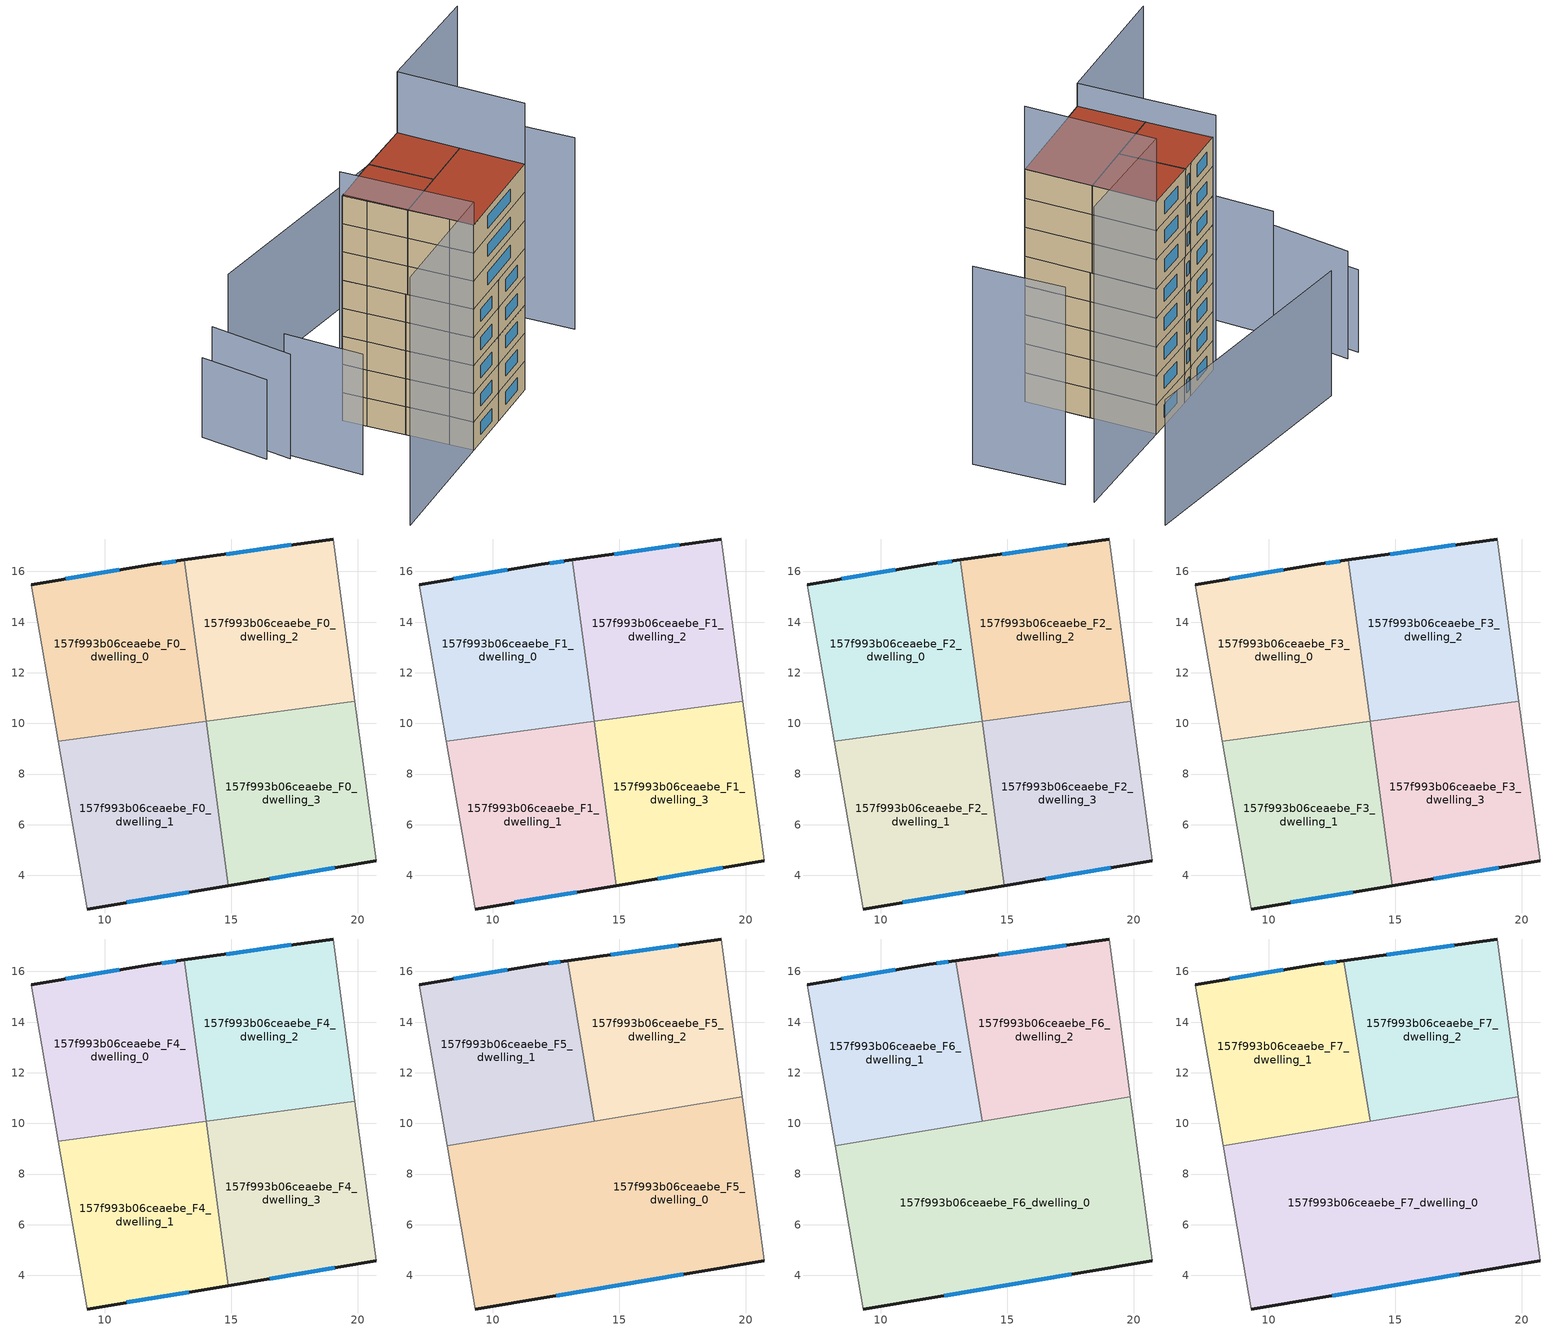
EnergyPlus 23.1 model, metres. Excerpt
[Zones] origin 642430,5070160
157f993b06ceaebe_F0_dwelling_0
 floor ground (EU_floor_Construction): 13.15,16.46 14,10.09 8.17,9.3 7.51,13.08 7.11,15.48 11.91,16.28 z0
 wall outside (EU_wall_Construction): 13.15,16.46 11.91,16.28 7.11,15.48 z0:3
 wall to 157f993b06ceaebe_F0_dwelling_1 (EU_wall_Construction): 8.17,9.3 14,10.09 z0:3
 wall adiabatic (EU_wall_Construction): 7.11,15.48 7.51,13.08 8.17,9.3 z0:3
 wall to 157f993b06ceaebe_F0_dwelling_2 (EU_wall_Construction): 14,10.09 13.15,16.46 z0:3
 window (EU_Window_Construction): 10.57,16.06 8.46,15.71 / 12.8,16.41 12.26,16.33 z0.84:2.16
157f993b06ceaebe_F0_dwelling_1
 floor ground (EU_floor_Construction): 14,10.09 14.87,3.6 9.31,2.67 8.91,5.08 8.17,9.3 z0
 wall outside (EU_wall_Construction): 9.31,2.67 14.87,3.6 z0:3
 wall adiabatic (EU_wall_Construction): 8.17,9.3 8.91,5.08 9.31,2.67 z0:3
 wall to 157f993b06ceaebe_F0_dwelling_3 (EU_wall_Construction): 14.87,3.6 14,10.09 z0:3
 window (EU_Window_Construction): 10.87,2.93 13.31,3.34 z0.84:2.16
157f993b06ceaebe_F0_dwelling_2
 floor ground (EU_floor_Construction): 19.02,17.28 19.88,10.87 14,10.09 13.15,16.46 z0
 wall outside (EU_wall_Construction): 19.02,17.28 13.15,16.46 z0:3
 wall adiabatic (EU_wall_Construction): 19.88,10.87 19.02,17.28 z0:3
 wall to 157f993b06ceaebe_F0_dwelling_3 (EU_wall_Construction): 14,10.09 19.88,10.87 z0:3
 window (EU_Window_Construction): 17.37,17.05 14.79,16.69 z0.84:2.16
157f993b06ceaebe_F0_dwelling_3
 floor ground (EU_floor_Construction): 19.88,10.87 20.72,4.57 14.87,3.6 14,10.09 z0
 wall outside (EU_wall_Construction): 14.87,3.6 20.72,4.57 z0:3
 wall adiabatic (EU_wall_Construction): 20.72,4.57 19.88,10.87 z0:3
 window (EU_Window_Construction): 16.51,3.87 19.08,4.3 z0.84:2.16
157f993b06ceaebe_F1_dwelling_0
 floor to 157f993b06ceaebe_F0_dwelling_0 (EU_floor_Construction): 13.15,16.46 14,10.09 8.17,9.3 7.51,13.08 7.11,15.48 11.91,16.28 z3
 wall outside (EU_wall_Construction): 13.15,16.46 11.91,16.28 7.11,15.48 z3:6
 wall to 157f993b06ceaebe_F1_dwelling_1 (EU_wall_Construction): 8.17,9.3 14,10.09 z3:6
 wall adiabatic (EU_wall_Construction): 7.11,15.48 7.51,13.08 8.17,9.3 z3:6
 wall to 157f993b06ceaebe_F1_dwelling_2 (EU_wall_Construction): 14,10.09 13.15,16.46 z3:6
 window (EU_Window_Construction): 10.57,16.06 8.46,15.71 / 12.8,16.41 12.26,16.33 z3.84:5.16
157f993b06ceaebe_F1_dwelling_1
 floor to 157f993b06ceaebe_F0_dwelling_1 (EU_floor_Construction): 14,10.09 14.87,3.6 9.31,2.67 8.91,5.08 8.17,9.3 z3
 wall outside (EU_wall_Construction): 9.31,2.67 14.87,3.6 z3:6
 wall adiabatic (EU_wall_Construction): 8.17,9.3 8.91,5.08 9.31,2.67 z3:6
 wall to 157f993b06ceaebe_F1_dwelling_3 (EU_wall_Construction): 14.87,3.6 14,10.09 z3:6
 window (EU_Window_Construction): 10.87,2.93 13.31,3.34 z3.84:5.16
157f993b06ceaebe_F1_dwelling_2
 floor to 157f993b06ceaebe_F0_dwelling_2 (EU_floor_Construction): 19.02,17.28 19.88,10.87 14,10.09 13.15,16.46 z3
 wall outside (EU_wall_Construction): 19.02,17.28 13.15,16.46 z3:6
 wall adiabatic (EU_wall_Construction): 19.88,10.87 19.02,17.28 z3:6
 wall to 157f993b06ceaebe_F1_dwelling_3 (EU_wall_Construction): 14,10.09 19.88,10.87 z3:6
 window (EU_Window_Construction): 17.37,17.05 14.79,16.69 z3.84:5.16
157f993b06ceaebe_F1_dwelling_3
 floor to 157f993b06ceaebe_F0_dwelling_3 (EU_floor_Construction): 19.88,10.87 20.72,4.57 14.87,3.6 14,10.09 z3
 wall outside (EU_wall_Construction): 14.87,3.6 20.72,4.57 z3:6
 wall adiabatic (EU_wall_Construction): 20.72,4.57 19.88,10.87 z3:6
 window (EU_Window_Construction): 16.51,3.87 19.08,4.3 z3.84:5.16
157f993b06ceaebe_F2_dwelling_0
 floor to 157f993b06ceaebe_F1_dwelling_0 (EU_floor_Construction): 13.15,16.46 14,10.09 8.17,9.3 7.51,13.08 7.11,15.48 11.91,16.28 z6
 wall outside (EU_wall_Construction): 13.15,16.46 11.91,16.28 7.11,15.48 z6:9
 wall to 157f993b06ceaebe_F2_dwelling_1 (EU_wall_Construction): 8.17,9.3 14,10.09 z6:9
 wall adiabatic (EU_wall_Construction): 7.11,15.48 7.51,13.08 8.17,9.3 z6:9
 wall to 157f993b06ceaebe_F2_dwelling_2 (EU_wall_Construction): 14,10.09 13.15,16.46 z6:9
 window (EU_Window_Construction): 10.57,16.06 8.46,15.71 / 12.8,16.41 12.26,16.33 z6.84:8.16
157f993b06ceaebe_F2_dwelling_1
 floor to 157f993b06ceaebe_F1_dwelling_1 (EU_floor_Construction): 14,10.09 14.87,3.6 9.31,2.67 8.91,5.08 8.17,9.3 z6
 wall outside (EU_wall_Construction): 9.31,2.67 14.87,3.6 z6:9
 wall adiabatic (EU_wall_Construction): 8.17,9.3 8.91,5.08 9.31,2.67 z6:9
 wall to 157f993b06ceaebe_F2_dwelling_3 (EU_wall_Construction): 14.87,3.6 14,10.09 z6:9
 window (EU_Window_Construction): 10.87,2.93 13.31,3.34 z6.84:8.16
157f993b06ceaebe_F2_dwelling_2
 floor to 157f993b06ceaebe_F1_dwelling_2 (EU_floor_Construction): 19.02,17.28 19.88,10.87 14,10.09 13.15,16.46 z6
 wall outside (EU_wall_Construction): 19.02,17.28 13.15,16.46 z6:9
 wall adiabatic (EU_wall_Construction): 19.88,10.87 19.02,17.28 z6:9
 wall to 157f993b06ceaebe_F2_dwelling_3 (EU_wall_Construction): 14,10.09 19.88,10.87 z6:9
 window (EU_Window_Construction): 17.37,17.05 14.79,16.69 z6.84:8.16
157f993b06ceaebe_F2_dwelling_3
 floor to 157f993b06ceaebe_F1_dwelling_3 (EU_floor_Construction): 19.88,10.87 20.72,4.57 14.87,3.6 14,10.09 z6
 wall outside (EU_wall_Construction): 14.87,3.6 20.72,4.57 z6:9
 wall adiabatic (EU_wall_Construction): 20.72,4.57 19.88,10.87 z6:9
 window (EU_Window_Construction): 16.51,3.87 19.08,4.3 z6.84:8.16
157f993b06ceaebe_F3_dwelling_0
 floor to 157f993b06ceaebe_F2_dwelling_0 (EU_floor_Construction): 13.15,16.46 14,10.09 8.17,9.3 7.51,13.08 7.11,15.48 11.91,16.28 z9
 wall outside (EU_wall_Construction): 13.15,16.46 11.91,16.28 7.11,15.48 z9:12
 wall to 157f993b06ceaebe_F3_dwelling_1 (EU_wall_Construction): 8.17,9.3 14,10.09 z9:12
 wall adiabatic (EU_wall_Construction): 7.11,15.48 7.51,13.08 8.17,9.3 z9:12
 wall to 157f993b06ceaebe_F3_dwelling_2 (EU_wall_Construction): 14,10.09 13.15,16.46 z9:12
 window (EU_Window_Construction): 10.57,16.06 8.46,15.71 / 12.8,16.41 12.26,16.33 z9.84:11.16
157f993b06ceaebe_F3_dwelling_1
 floor to 157f993b06ceaebe_F2_dwelling_1 (EU_floor_Construction): 14,10.09 14.87,3.6 9.31,2.67 8.91,5.08 8.17,9.3 z9
 wall outside (EU_wall_Construction): 9.31,2.67 14.87,3.6 z9:12
 wall adiabatic (EU_wall_Construction): 8.17,9.3 8.91,5.08 9.31,2.67 z9:12
 wall to 157f993b06ceaebe_F3_dwelling_3 (EU_wall_Construction): 14.87,3.6 14,10.09 z9:12
 window (EU_Window_Construction): 10.87,2.93 13.31,3.34 z9.84:11.16
157f993b06ceaebe_F3_dwelling_2
 floor to 157f993b06ceaebe_F2_dwelling_2 (EU_floor_Construction): 19.02,17.28 19.88,10.87 14,10.09 13.15,16.46 z9
 wall outside (EU_wall_Construction): 19.02,17.28 13.15,16.46 z9:12
 wall adiabatic (EU_wall_Construction): 19.88,10.87 19.02,17.28 z9:12
 wall to 157f993b06ceaebe_F3_dwelling_3 (EU_wall_Construction): 14,10.09 19.88,10.87 z9:12
 window (EU_Window_Construction): 17.37,17.05 14.79,16.69 z9.84:11.16
157f993b06ceaebe_F3_dwelling_3
 floor to 157f993b06ceaebe_F2_dwelling_3 (EU_floor_Construction): 19.88,10.87 20.72,4.57 14.87,3.6 14,10.09 z9
 wall outside (EU_wall_Construction): 14.87,3.6 20.72,4.57 z9:12
 wall adiabatic (EU_wall_Construction): 20.72,4.57 19.88,10.87 z9:12
 window (EU_Window_Construction): 16.51,3.87 19.08,4.3 z9.84:11.16
157f993b06ceaebe_F4_dwelling_0
 floor to 157f993b06ceaebe_F3_dwelling_0 (EU_floor_Construction): 13.15,16.46 14,10.09 8.17,9.3 7.51,13.08 7.11,15.48 11.91,16.28 z12
 wall outside (EU_wall_Construction): 13.15,16.46 11.91,16.28 7.11,15.48 z12:15
 wall to 157f993b06ceaebe_F4_dwelling_1 (EU_wall_Construction): 8.17,9.3 14,10.09 z12:15
 wall adiabatic (EU_wall_Construction): 7.11,15.48 7.51,13.08 8.17,9.3 z12:15
 wall to 157f993b06ceaebe_F4_dwelling_2 (EU_wall_Construction): 14,10.09 13.15,16.46 z12:15
 window (EU_Window_Construction): 10.57,16.06 8.46,15.71 / 12.8,16.41 12.26,16.33 z12.84:14.16
157f993b06ceaebe_F4_dwelling_1
 floor to 157f993b06ceaebe_F3_dwelling_1 (EU_floor_Construction): 14,10.09 14.87,3.6 9.31,2.67 8.91,5.08 8.17,9.3 z12
 wall outside (EU_wall_Construction): 9.31,2.67 14.87,3.6 z12:15
 wall adiabatic (EU_wall_Construction): 8.17,9.3 8.91,5.08 9.31,2.67 z12:15
 wall to 157f993b06ceaebe_F4_dwelling_3 (EU_wall_Construction): 14.87,3.6 14,10.09 z12:15
 window (EU_Window_Construction): 10.87,2.93 13.31,3.34 z12.84:14.16
157f993b06ceaebe_F4_dwelling_2
 floor to 157f993b06ceaebe_F3_dwelling_2 (EU_floor_Construction): 19.02,17.28 19.88,10.87 14,10.09 13.15,16.46 z12
 wall outside (EU_wall_Construction): 19.02,17.28 13.15,16.46 z12:15
 wall adiabatic (EU_wall_Construction): 19.88,10.87 19.02,17.28 z12:15
 wall to 157f993b06ceaebe_F4_dwelling_3 (EU_wall_Construction): 14,10.09 19.88,10.87 z12:15
 window (EU_Window_Construction): 17.37,17.05 14.79,16.69 z12.84:14.16
157f993b06ceaebe_F4_dwelling_3
 floor to 157f993b06ceaebe_F3_dwelling_3 (EU_floor_Construction): 19.88,10.87 20.72,4.57 14.87,3.6 14,10.09 z12
 wall outside (EU_wall_Construction): 14.87,3.6 20.72,4.57 z12:15
 wall adiabatic (EU_wall_Construction): 20.72,4.57 19.88,10.87 z12:15
 window (EU_Window_Construction): 16.51,3.87 19.08,4.3 z12.84:14.16
157f993b06ceaebe_F5_dwelling_0
 floor to 157f993b06ceaebe_F4_dwelling_3 (EU_floor_Construction): 19.87,10.87 20.72,4.57 14.87,3.6 14,10.09 z15
 floor to 157f993b06ceaebe_F4_dwelling_1 (EU_floor_Construction): 14,10.09 14.87,3.6 9.31,2.67 8.91,5.08 8.2,9.12 z15
 floor to 157f993b06ceaebe_F4_dwelling_2 (EU_floor_Construction): 19.85,11.06 19.87,10.87 14.02,10.09 z15
 wall outside (EU_wall_Construction): 9.31,2.67 20.72,4.57 z15:18
 wall adiabatic (EU_wall_Construction): 20.72,4.57 19.85,11.06 / 8.2,9.12 8.91,5.08 9.31,2.67 z15:18
 wall to 157f993b06ceaebe_F5_dwelling_2 (EU_wall_Construction): 19.85,11.06 14.02,10.09 z15:18
 wall to 157f993b06ceaebe_F5_dwelling_1 (EU_wall_Construction): 14.02,10.09 8.2,9.12 z15:18
 window (EU_Window_Construction): 12.5,3.21 17.52,4.04 z15.84:17.16
157f993b06ceaebe_F5_dwelling_1
 floor to 157f993b06ceaebe_F4_dwelling_0 (EU_floor_Construction): 12.96,16.43 13.94,10.56 14,10.09 8.17,9.3 7.51,13.08 7.11,15.48 11.91,16.28 z15
 floor to 157f993b06ceaebe_F4_dwelling_1 (EU_floor_Construction): 14,10.09 8.2,9.12 8.17,9.3 z15
 wall outside (EU_wall_Construction): 12.96,16.43 11.91,16.28 7.11,15.48 z15:18
 wall to 157f993b06ceaebe_F5_dwelling_2 (EU_wall_Construction): 14.02,10.09 12.96,16.43 z15:18
 wall adiabatic (EU_wall_Construction): 7.11,15.48 7.51,13.08 8.2,9.12 z15:18
 window (EU_Window_Construction): 10.57,16.06 8.46,15.71 / 12.67,16.39 12.21,16.32 z15.84:17.16
157f993b06ceaebe_F5_dwelling_2
 floor to 157f993b06ceaebe_F4_dwelling_2 (EU_floor_Construction): 19.02,17.28 19.85,11.06 14.02,10.09 13.94,10.57 13.15,16.46 z15
 floor to 157f993b06ceaebe_F4_dwelling_0 (EU_floor_Construction): 13.15,16.46 13.94,10.57 12.96,16.43 z15
 wall outside (EU_wall_Construction): 19.02,17.28 12.96,16.43 z15:18
 wall adiabatic (EU_wall_Construction): 19.85,11.06 19.02,17.28 z15:18
 window (EU_Window_Construction): 17.32,17.04 14.66,16.67 z15.84:17.16
157f993b06ceaebe_F6_dwelling_0
 floor to 157f993b06ceaebe_F5_dwelling_0 (EU_floor_Construction): 19.85,11.06 20.72,4.57 9.31,2.67 8.91,5.08 8.2,9.12 z18
 wall outside (EU_wall_Construction): 9.31,2.67 20.72,4.57 z18:21
 wall adiabatic (EU_wall_Construction): 20.72,4.57 19.85,11.06 / 8.2,9.12 8.91,5.08 9.31,2.67 z18:21
 wall to 157f993b06ceaebe_F6_dwelling_2 (EU_wall_Construction): 19.85,11.06 14.02,10.09 z18:21
 wall to 157f993b06ceaebe_F6_dwelling_1 (EU_wall_Construction): 14.02,10.09 8.2,9.12 z18:21
 window (EU_Window_Construction): 12.5,3.21 17.52,4.04 z18.84:20.16
157f993b06ceaebe_F6_dwelling_1
 floor to 157f993b06ceaebe_F5_dwelling_1 (EU_floor_Construction): 12.96,16.43 14.02,10.09 8.2,9.12 7.51,13.08 7.11,15.48 11.91,16.28 z18
 wall outside (EU_wall_Construction): 12.96,16.43 11.91,16.28 7.11,15.48 z18:21
 wall to 157f993b06ceaebe_F6_dwelling_2 (EU_wall_Construction): 14.02,10.09 12.96,16.43 z18:21
 wall adiabatic (EU_wall_Construction): 7.11,15.48 7.51,13.08 8.2,9.12 z18:21
 window (EU_Window_Construction): 10.57,16.06 8.46,15.71 / 12.67,16.39 12.21,16.32 z18.84:20.16
157f993b06ceaebe_F6_dwelling_2
 floor to 157f993b06ceaebe_F5_dwelling_2 (EU_floor_Construction): 19.02,17.28 19.85,11.06 14.02,10.09 12.96,16.43 z18
 wall outside (EU_wall_Construction): 19.02,17.28 12.96,16.43 z18:21
 wall adiabatic (EU_wall_Construction): 19.85,11.06 19.02,17.28 z18:21
 window (EU_Window_Construction): 17.32,17.04 14.66,16.67 z18.84:20.16
157f993b06ceaebe_F7_dwelling_0
 floor to 157f993b06ceaebe_F6_dwelling_0 (EU_floor_Construction): 19.85,11.06 20.72,4.57 9.31,2.67 8.91,5.08 8.2,9.12 z21
 wall outside (EU_wall_Construction): 9.31,2.67 20.72,4.57 z21:24
 wall adiabatic (EU_wall_Construction): 20.72,4.57 19.85,11.06 / 8.2,9.12 8.91,5.08 9.31,2.67 z21:24
 wall to 157f993b06ceaebe_F7_dwelling_2 (EU_wall_Construction): 19.85,11.06 14.02,10.09 z21:24
 wall to 157f993b06ceaebe_F7_dwelling_1 (EU_wall_Construction): 14.02,10.09 8.2,9.12 z21:24
 window (EU_Window_Construction): 12.5,3.21 17.52,4.04 z21.84:23.16
 roof outside (EU_roof_Construction): 20.72,4.57 19.85,11.06 8.2,9.12 8.91,5.08 9.31,2.67 z24
157f993b06ceaebe_F7_dwelling_1
 floor to 157f993b06ceaebe_F6_dwelling_1 (EU_floor_Construction): 12.96,16.43 14.02,10.09 8.2,9.12 7.51,13.08 7.11,15.48 11.91,16.28 z21
 wall outside (EU_wall_Construction): 12.96,16.43 11.91,16.28 7.11,15.48 z21:24
 wall to 157f993b06ceaebe_F7_dwelling_2 (EU_wall_Construction): 14.02,10.09 12.96,16.43 z21:24
 wall adiabatic (EU_wall_Construction): 7.11,15.48 7.51,13.08 8.2,9.12 z21:24
 window (EU_Window_Construction): 10.57,16.06 8.46,15.71 / 12.67,16.39 12.21,16.32 z21.84:23.16
 roof outside (EU_roof_Construction): 14.02,10.09 12.96,16.43 11.91,16.28 7.11,15.48 7.51,13.08 8.2,9.12 z24
157f993b06ceaebe_F7_dwelling_2
 floor to 157f993b06ceaebe_F6_dwelling_2 (EU_floor_Construction): 19.02,17.28 19.85,11.06 14.02,10.09 12.96,16.43 z21
 wall outside (EU_wall_Construction): 19.02,17.28 12.96,16.43 z21:24
 wall adiabatic (EU_wall_Construction): 19.85,11.06 19.02,17.28 z21:24
 window (EU_Window_Construction): 17.32,17.04 14.66,16.67 z21.84:23.16
 roof outside (EU_roof_Construction): 19.85,11.06 19.02,17.28 12.96,16.43 14.02,10.09 z24
shading: -0.85,24.45 -1.01,15.85 z0:11.1; 7.2,15.82 9.31,2.67 / 9.31,2.67 -4.79,0.41 z0:26.4; 20.72,4.57 19.02,17.28 / 19.02,17.28 31.62,18.97 z0:30.5; 32.03,6.47 30.57,15.2 z0:20.4; -0.6,16.79 0.24,8.81 z0:12.8; -2.3,24.6 -2.3,17.59 z0:8.5; 31.43,26.28 5.13,26.6 z0:12.9
[Building]
EU S2 Campaign: North Axis=0; Terrain=City; Solar Distribution=FullExterior
[Site:Location]
Lyon-Bron: Latitude=45.75; Longitude=5; Time Zone=1; Elevation=198
[SizingPeriod:WeatherFileDays]
AnnualSizingPeriod: Begin Month=1; Begin Day of Month=1; End Month=12; End Day of Month=31; Day of Week for Start Day=Monday; Use Weather File Daylight Saving Period=No; Use Weather File Rain and Snow Indicators=No
[MATERIAL]
EU_InternalMass_Material: Roughness=MediumRough; Thickness=0.1; Conductivity=1; Density=1800; Specific Heat=900; Thermal Absorptance=0.9; Solar Absorptance=0.7; Visible Absorptance=0.7
[MATERIAL:NOMASS] Roughness=MediumRough; Thermal Absorptance=0.9; Solar Absorptance=0.7; Visible Absorptance=0.7
Name | Thermal Resistance
EU_wall_NoMass | 0.776494
EU_roof_NoMass | 0.486893
EU_floor_NoMass | 0.421597
[WINDOWMATERIAL:SIMPLEGLAZINGSYSTEM]
EU_Window_SimpleGlazing: UFactor=4.24961; Solar Heat Gain Coefficient=0.83; Visible Transmittance=0.83
[CONSTRUCTION]
EU_wall_Construction: EU_wall_NoMass
EU_roof_Construction: EU_roof_NoMass
EU_floor_Construction: EU_floor_NoMass
EU_InternalMass_Construction: EU_InternalMass_Material
EU_Window_Construction: EU_Window_SimpleGlazing
[ZONE] Type=1; Multiplier=1; Ceiling Height=autocalculate; Floor Area=autocalculate; Part of Total Floor Area=Yes
Name | Volume
157f993b06ceaebe_F0_dwelling_0; 157f993b06ceaebe_F1_dwelling_0; 157f993b06ceaebe_F2_dwelling_0; 157f993b06ceaebe_F3_dwelling_0; 157f993b06ceaebe_F4_dwelling_0 | 114.609
157f993b06ceaebe_F5_dwelling_0; 157f993b06ceaebe_F6_dwelling_0; 157f993b06ceaebe_F7_dwelling_0 | 229.215
157f993b06ceaebe_F0_dwelling_1; 157f993b06ceaebe_F1_dwelling_1; 157f993b06ceaebe_F2_dwelling_1; 157f993b06ceaebe_F3_dwelling_1; 157f993b06ceaebe_F4_dwelling_1 | 114.604
157f993b06ceaebe_F5_dwelling_1; 157f993b06ceaebe_F6_dwelling_1; 157f993b06ceaebe_F7_dwelling_1 | 114.613
157f993b06ceaebe_F0_dwelling_2; 157f993b06ceaebe_F1_dwelling_2; 157f993b06ceaebe_F2_dwelling_2; 157f993b06ceaebe_F3_dwelling_2; 157f993b06ceaebe_F4_dwelling_2 | 114.618
157f993b06ceaebe_F5_dwelling_2; 157f993b06ceaebe_F6_dwelling_2; 157f993b06ceaebe_F7_dwelling_2 | 114.612
157f993b06ceaebe_F0_dwelling_3; 157f993b06ceaebe_F1_dwelling_3; 157f993b06ceaebe_F2_dwelling_3; 157f993b06ceaebe_F3_dwelling_3; 157f993b06ceaebe_F4_dwelling_3 | 114.62
[INTERNALMASS] Construction=EU_InternalMass_Construction
Name | Zone or ZoneList | Surface Area
157f993b06ceaebe_F0_dwelling_0_EU_InternalMass | 157f993b06ceaebe_F0_dwelling_0 | 38.2024
157f993b06ceaebe_F0_dwelling_1_EU_InternalMass | 157f993b06ceaebe_F0_dwelling_1 | 38.2023
157f993b06ceaebe_F0_dwelling_2_EU_InternalMass | 157f993b06ceaebe_F0_dwelling_2 | 38.2054
157f993b06ceaebe_F0_dwelling_3_EU_InternalMass | 157f993b06ceaebe_F0_dwelling_3 | 38.2063
157f993b06ceaebe_F1_dwelling_0_EU_InternalMass | 157f993b06ceaebe_F1_dwelling_0 | 38.2024
157f993b06ceaebe_F1_dwelling_1_EU_InternalMass | 157f993b06ceaebe_F1_dwelling_1 | 38.2023
157f993b06ceaebe_F1_dwelling_2_EU_InternalMass | 157f993b06ceaebe_F1_dwelling_2 | 38.2054
157f993b06ceaebe_F1_dwelling_3_EU_InternalMass | 157f993b06ceaebe_F1_dwelling_3 | 38.2063
157f993b06ceaebe_F2_dwelling_0_EU_InternalMass | 157f993b06ceaebe_F2_dwelling_0 | 38.2024
157f993b06ceaebe_F2_dwelling_1_EU_InternalMass | 157f993b06ceaebe_F2_dwelling_1 | 38.2023
157f993b06ceaebe_F2_dwelling_2_EU_InternalMass | 157f993b06ceaebe_F2_dwelling_2 | 38.2054
157f993b06ceaebe_F2_dwelling_3_EU_InternalMass | 157f993b06ceaebe_F2_dwelling_3 | 38.2063
157f993b06ceaebe_F3_dwelling_0_EU_InternalMass | 157f993b06ceaebe_F3_dwelling_0 | 38.2024
157f993b06ceaebe_F3_dwelling_1_EU_InternalMass | 157f993b06ceaebe_F3_dwelling_1 | 38.2023
157f993b06ceaebe_F3_dwelling_2_EU_InternalMass | 157f993b06ceaebe_F3_dwelling_2 | 38.2054
157f993b06ceaebe_F3_dwelling_3_EU_InternalMass | 157f993b06ceaebe_F3_dwelling_3 | 38.2063
157f993b06ceaebe_F4_dwelling_0_EU_InternalMass | 157f993b06ceaebe_F4_dwelling_0 | 38.2024
157f993b06ceaebe_F4_dwelling_1_EU_InternalMass | 157f993b06ceaebe_F4_dwelling_1 | 38.2023
157f993b06ceaebe_F4_dwelling_2_EU_InternalMass | 157f993b06ceaebe_F4_dwelling_2 | 38.2054
157f993b06ceaebe_F4_dwelling_3_EU_InternalMass | 157f993b06ceaebe_F4_dwelling_3 | 38.2063
157f993b06ceaebe_F5_dwelling_0_EU_InternalMass | 157f993b06ceaebe_F5_dwelling_0 | 76.405
157f993b06ceaebe_F5_dwelling_1_EU_InternalMass | 157f993b06ceaebe_F5_dwelling_1 | 38.2042
157f993b06ceaebe_F5_dwelling_2_EU_InternalMass | 157f993b06ceaebe_F5_dwelling_2 | 38.2041
157f993b06ceaebe_F6_dwelling_0_EU_InternalMass | 157f993b06ceaebe_F6_dwelling_0 | 76.405
157f993b06ceaebe_F6_dwelling_1_EU_InternalMass | 157f993b06ceaebe_F6_dwelling_1 | 38.2042
157f993b06ceaebe_F6_dwelling_2_EU_InternalMass | 157f993b06ceaebe_F6_dwelling_2 | 38.2041
157f993b06ceaebe_F7_dwelling_0_EU_InternalMass | 157f993b06ceaebe_F7_dwelling_0 | 76.405
157f993b06ceaebe_F7_dwelling_1_EU_InternalMass | 157f993b06ceaebe_F7_dwelling_1 | 38.2042
157f993b06ceaebe_F7_dwelling_2_EU_InternalMass | 157f993b06ceaebe_F7_dwelling_2 | 38.2041
[OTHEREQUIPMENT] Fuel Type=Electricity; Design Level Calculation Method=Watts/Area; Power per Zone Floor Area=1; Fraction Latent=0; Fraction Radiant=0; Fraction Lost=0; Carbon Dioxide Generation Rate=0; EndUse Subcategory=EU_Step8_InternalGains
Name | Zone or ZoneList or Space or SpaceList | Schedule
EU_Step8_InternalGain_157f993b06ceaebe_F0_dwelling_0_f000 | 157f993b06ceaebe_F0_dwelling_0 | EU_Step8_GainSchedule_157f993b06ceaebe_F0_dwelling_0_f000
EU_Step8_InternalGain_157f993b06ceaebe_F0_dwelling_1_f000 | 157f993b06ceaebe_F0_dwelling_1 | EU_Step8_GainSchedule_157f993b06ceaebe_F0_dwelling_1_f000
EU_Step8_InternalGain_157f993b06ceaebe_F0_dwelling_2_f000 | 157f993b06ceaebe_F0_dwelling_2 | EU_Step8_GainSchedule_157f993b06ceaebe_F0_dwelling_2_f000
EU_Step8_InternalGain_157f993b06ceaebe_F0_dwelling_3_f000 | 157f993b06ceaebe_F0_dwelling_3 | EU_Step8_GainSchedule_157f993b06ceaebe_F0_dwelling_3_f000
EU_Step8_InternalGain_157f993b06ceaebe_F1_dwelling_0_f000 | 157f993b06ceaebe_F1_dwelling_0 | EU_Step8_GainSchedule_157f993b06ceaebe_F1_dwelling_0_f000
EU_Step8_InternalGain_157f993b06ceaebe_F1_dwelling_1_f000 | 157f993b06ceaebe_F1_dwelling_1 | EU_Step8_GainSchedule_157f993b06ceaebe_F1_dwelling_1_f000
EU_Step8_InternalGain_157f993b06ceaebe_F1_dwelling_2_f000 | 157f993b06ceaebe_F1_dwelling_2 | EU_Step8_GainSchedule_157f993b06ceaebe_F1_dwelling_2_f000
EU_Step8_InternalGain_157f993b06ceaebe_F1_dwelling_3_f000 | 157f993b06ceaebe_F1_dwelling_3 | EU_Step8_GainSchedule_157f993b06ceaebe_F1_dwelling_3_f000
EU_Step8_InternalGain_157f993b06ceaebe_F2_dwelling_0_f000 | 157f993b06ceaebe_F2_dwelling_0 | EU_Step8_GainSchedule_157f993b06ceaebe_F2_dwelling_0_f000
EU_Step8_InternalGain_157f993b06ceaebe_F2_dwelling_1_f000 | 157f993b06ceaebe_F2_dwelling_1 | EU_Step8_GainSchedule_157f993b06ceaebe_F2_dwelling_1_f000
EU_Step8_InternalGain_157f993b06ceaebe_F2_dwelling_2_f000 | 157f993b06ceaebe_F2_dwelling_2 | EU_Step8_GainSchedule_157f993b06ceaebe_F2_dwelling_2_f000
EU_Step8_InternalGain_157f993b06ceaebe_F2_dwelling_3_f000 | 157f993b06ceaebe_F2_dwelling_3 | EU_Step8_GainSchedule_157f993b06ceaebe_F2_dwelling_3_f000
EU_Step8_InternalGain_157f993b06ceaebe_F3_dwelling_0_f000 | 157f993b06ceaebe_F3_dwelling_0 | EU_Step8_GainSchedule_157f993b06ceaebe_F3_dwelling_0_f000
EU_Step8_InternalGain_157f993b06ceaebe_F3_dwelling_1_f000 | 157f993b06ceaebe_F3_dwelling_1 | EU_Step8_GainSchedule_157f993b06ceaebe_F3_dwelling_1_f000
EU_Step8_InternalGain_157f993b06ceaebe_F3_dwelling_2_f000 | 157f993b06ceaebe_F3_dwelling_2 | EU_Step8_GainSchedule_157f993b06ceaebe_F3_dwelling_2_f000
EU_Step8_InternalGain_157f993b06ceaebe_F3_dwelling_3_f000 | 157f993b06ceaebe_F3_dwelling_3 | EU_Step8_GainSchedule_157f993b06ceaebe_F3_dwelling_3_f000
EU_Step8_InternalGain_157f993b06ceaebe_F4_dwelling_0_f000 | 157f993b06ceaebe_F4_dwelling_0 | EU_Step8_GainSchedule_157f993b06ceaebe_F4_dwelling_0_f000
EU_Step8_InternalGain_157f993b06ceaebe_F4_dwelling_1_f000 | 157f993b06ceaebe_F4_dwelling_1 | EU_Step8_GainSchedule_157f993b06ceaebe_F4_dwelling_1_f000
EU_Step8_InternalGain_157f993b06ceaebe_F4_dwelling_2_f000 | 157f993b06ceaebe_F4_dwelling_2 | EU_Step8_GainSchedule_157f993b06ceaebe_F4_dwelling_2_f000
EU_Step8_InternalGain_157f993b06ceaebe_F4_dwelling_3_f000 | 157f993b06ceaebe_F4_dwelling_3 | EU_Step8_GainSchedule_157f993b06ceaebe_F4_dwelling_3_f000
EU_Step8_InternalGain_157f993b06ceaebe_F5_dwelling_0_f000 | 157f993b06ceaebe_F5_dwelling_0 | EU_Step8_GainSchedule_157f993b06ceaebe_F5_dwelling_0_f000
EU_Step8_InternalGain_157f993b06ceaebe_F5_dwelling_1_f000 | 157f993b06ceaebe_F5_dwelling_1 | EU_Step8_GainSchedule_157f993b06ceaebe_F5_dwelling_1_f000
EU_Step8_InternalGain_157f993b06ceaebe_F5_dwelling_2_f000 | 157f993b06ceaebe_F5_dwelling_2 | EU_Step8_GainSchedule_157f993b06ceaebe_F5_dwelling_2_f000
EU_Step8_InternalGain_157f993b06ceaebe_F6_dwelling_0_f000 | 157f993b06ceaebe_F6_dwelling_0 | EU_Step8_GainSchedule_157f993b06ceaebe_F6_dwelling_0_f000
EU_Step8_InternalGain_157f993b06ceaebe_F6_dwelling_1_f000 | 157f993b06ceaebe_F6_dwelling_1 | EU_Step8_GainSchedule_157f993b06ceaebe_F6_dwelling_1_f000
EU_Step8_InternalGain_157f993b06ceaebe_F6_dwelling_2_f000 | 157f993b06ceaebe_F6_dwelling_2 | EU_Step8_GainSchedule_157f993b06ceaebe_F6_dwelling_2_f000
EU_Step8_InternalGain_157f993b06ceaebe_F7_dwelling_0_f000 | 157f993b06ceaebe_F7_dwelling_0 | EU_Step8_GainSchedule_157f993b06ceaebe_F7_dwelling_0_f000
EU_Step8_InternalGain_157f993b06ceaebe_F7_dwelling_1_f000 | 157f993b06ceaebe_F7_dwelling_1 | EU_Step8_GainSchedule_157f993b06ceaebe_F7_dwelling_1_f000
EU_Step8_InternalGain_157f993b06ceaebe_F7_dwelling_2_f000 | 157f993b06ceaebe_F7_dwelling_2 | EU_Step8_GainSchedule_157f993b06ceaebe_F7_dwelling_2_f000
[ZONEVENTILATION:DESIGNFLOWRATE] Schedule=EU_AlwaysOn; Design Flow Rate Calculation Method=AirChanges/Hour; Air Changes per Hour=0.693814; Ventilation Type=Natural; Fan Pressure Rise=0; Fan Total Efficiency=1; Constant Term Coefficient=1; Temperature Term Coefficient=0; Velocity Term Coefficient=0; Velocity Squared Term Coefficient=0; Minimum Indoor Temperature=-100; Maximum Indoor Temperature=100; Delta Temperature=-100; Minimum Outdoor Temperature=-100; Maximum Outdoor Temperature=100; Maximum Wind Speed=40
Name | Zone or ZoneList or Space or SpaceList
EU_ConstantAir_157f993b06ceaebe_F0_dwelling_0 | 157f993b06ceaebe_F0_dwelling_0
EU_ConstantAir_157f993b06ceaebe_F0_dwelling_1 | 157f993b06ceaebe_F0_dwelling_1
EU_ConstantAir_157f993b06ceaebe_F0_dwelling_2 | 157f993b06ceaebe_F0_dwelling_2
EU_ConstantAir_157f993b06ceaebe_F0_dwelling_3 | 157f993b06ceaebe_F0_dwelling_3
EU_ConstantAir_157f993b06ceaebe_F1_dwelling_0 | 157f993b06ceaebe_F1_dwelling_0
EU_ConstantAir_157f993b06ceaebe_F1_dwelling_1 | 157f993b06ceaebe_F1_dwelling_1
EU_ConstantAir_157f993b06ceaebe_F1_dwelling_2 | 157f993b06ceaebe_F1_dwelling_2
EU_ConstantAir_157f993b06ceaebe_F1_dwelling_3 | 157f993b06ceaebe_F1_dwelling_3
EU_ConstantAir_157f993b06ceaebe_F2_dwelling_0 | 157f993b06ceaebe_F2_dwelling_0
EU_ConstantAir_157f993b06ceaebe_F2_dwelling_1 | 157f993b06ceaebe_F2_dwelling_1
EU_ConstantAir_157f993b06ceaebe_F2_dwelling_2 | 157f993b06ceaebe_F2_dwelling_2
EU_ConstantAir_157f993b06ceaebe_F2_dwelling_3 | 157f993b06ceaebe_F2_dwelling_3
EU_ConstantAir_157f993b06ceaebe_F3_dwelling_0 | 157f993b06ceaebe_F3_dwelling_0
EU_ConstantAir_157f993b06ceaebe_F3_dwelling_1 | 157f993b06ceaebe_F3_dwelling_1
EU_ConstantAir_157f993b06ceaebe_F3_dwelling_2 | 157f993b06ceaebe_F3_dwelling_2
EU_ConstantAir_157f993b06ceaebe_F3_dwelling_3 | 157f993b06ceaebe_F3_dwelling_3
EU_ConstantAir_157f993b06ceaebe_F4_dwelling_0 | 157f993b06ceaebe_F4_dwelling_0
EU_ConstantAir_157f993b06ceaebe_F4_dwelling_1 | 157f993b06ceaebe_F4_dwelling_1
EU_ConstantAir_157f993b06ceaebe_F4_dwelling_2 | 157f993b06ceaebe_F4_dwelling_2
EU_ConstantAir_157f993b06ceaebe_F4_dwelling_3 | 157f993b06ceaebe_F4_dwelling_3
EU_ConstantAir_157f993b06ceaebe_F5_dwelling_0 | 157f993b06ceaebe_F5_dwelling_0
EU_ConstantAir_157f993b06ceaebe_F5_dwelling_1 | 157f993b06ceaebe_F5_dwelling_1
EU_ConstantAir_157f993b06ceaebe_F5_dwelling_2 | 157f993b06ceaebe_F5_dwelling_2
EU_ConstantAir_157f993b06ceaebe_F6_dwelling_0 | 157f993b06ceaebe_F6_dwelling_0
EU_ConstantAir_157f993b06ceaebe_F6_dwelling_1 | 157f993b06ceaebe_F6_dwelling_1
EU_ConstantAir_157f993b06ceaebe_F6_dwelling_2 | 157f993b06ceaebe_F6_dwelling_2
EU_ConstantAir_157f993b06ceaebe_F7_dwelling_0 | 157f993b06ceaebe_F7_dwelling_0
EU_ConstantAir_157f993b06ceaebe_F7_dwelling_1 | 157f993b06ceaebe_F7_dwelling_1
EU_ConstantAir_157f993b06ceaebe_F7_dwelling_2 | 157f993b06ceaebe_F7_dwelling_2
[HVACTEMPLATE:THERMOSTAT] Constant Heating Setpoint=20; Constant Cooling Setpoint=50
EU_HeatOnly_157f993b06ceaebe_F0_dwelling_0; EU_HeatOnly_157f993b06ceaebe_F0_dwelling_1; EU_HeatOnly_157f993b06ceaebe_F0_dwelling_2; EU_HeatOnly_157f993b06ceaebe_F0_dwelling_3; EU_HeatOnly_157f993b06ceaebe_F1_dwelling_0; EU_HeatOnly_157f993b06ceaebe_F1_dwelling_1; EU_HeatOnly_157f993b06ceaebe_F1_dwelling_2; EU_HeatOnly_157f993b06ceaebe_F1_dwelling_3; EU_HeatOnly_157f993b06ceaebe_F2_dwelling_0; EU_HeatOnly_157f993b06ceaebe_F2_dwelling_1; EU_HeatOnly_157f993b06ceaebe_F2_dwelling_2; EU_HeatOnly_157f993b06ceaebe_F2_dwelling_3; EU_HeatOnly_157f993b06ceaebe_F3_dwelling_0; EU_HeatOnly_157f993b06ceaebe_F3_dwelling_1; EU_HeatOnly_157f993b06ceaebe_F3_dwelling_2; EU_HeatOnly_157f993b06ceaebe_F3_dwelling_3; EU_HeatOnly_157f993b06ceaebe_F4_dwelling_0; EU_HeatOnly_157f993b06ceaebe_F4_dwelling_1; EU_HeatOnly_157f993b06ceaebe_F4_dwelling_2; EU_HeatOnly_157f993b06ceaebe_F4_dwelling_3; EU_HeatOnly_157f993b06ceaebe_F5_dwelling_0; EU_HeatOnly_157f993b06ceaebe_F5_dwelling_1; EU_HeatOnly_157f993b06ceaebe_F5_dwelling_2; EU_HeatOnly_157f993b06ceaebe_F6_dwelling_0; EU_HeatOnly_157f993b06ceaebe_F6_dwelling_1; EU_HeatOnly_157f993b06ceaebe_F6_dwelling_2; EU_HeatOnly_157f993b06ceaebe_F7_dwelling_0; EU_HeatOnly_157f993b06ceaebe_F7_dwelling_1; EU_HeatOnly_157f993b06ceaebe_F7_dwelling_2
[HVACTEMPLATE:ZONE:IDEALLOADSAIRSYSTEM] System Availability Schedule=EU_AlwaysOn; Maximum Heating Supply Air Temperature=50; Minimum Cooling Supply Air Temperature=13; Maximum Heating Supply Air Humidity Ratio=0.0156; Minimum Cooling Supply Air Humidity Ratio=0.0077; Heating Limit=NoLimit; Cooling Limit=NoLimit; Heating Availability Schedule=EU_AlwaysOn; Cooling Availability Schedule=EU_CoolingOff; Dehumidification Control Type=ConstantSensibleHeatRatio; Cooling Sensible Heat Ratio=0.7; Dehumidification Setpoint=60; Humidification Control Type=None; Humidification Setpoint=30; Outdoor Air Method=None; Outdoor Air Flow Rate per Person=0.00944; Outdoor Air Flow Rate per Zone Floor Area=0; Outdoor Air Flow Rate per Zone=0; Demand Controlled Ventilation Type=None; Outdoor Air Economizer Type=NoEconomizer; Heat Recovery Type=None; Sensible Heat Recovery Effectiveness=0.7; Latent Heat Recovery Effectiveness=0.65
Name | Template Thermostat
157f993b06ceaebe_F0_dwelling_0 | EU_HeatOnly_157f993b06ceaebe_F0_dwelling_0
157f993b06ceaebe_F0_dwelling_1 | EU_HeatOnly_157f993b06ceaebe_F0_dwelling_1
157f993b06ceaebe_F0_dwelling_2 | EU_HeatOnly_157f993b06ceaebe_F0_dwelling_2
157f993b06ceaebe_F0_dwelling_3 | EU_HeatOnly_157f993b06ceaebe_F0_dwelling_3
157f993b06ceaebe_F1_dwelling_0 | EU_HeatOnly_157f993b06ceaebe_F1_dwelling_0
157f993b06ceaebe_F1_dwelling_1 | EU_HeatOnly_157f993b06ceaebe_F1_dwelling_1
157f993b06ceaebe_F1_dwelling_2 | EU_HeatOnly_157f993b06ceaebe_F1_dwelling_2
157f993b06ceaebe_F1_dwelling_3 | EU_HeatOnly_157f993b06ceaebe_F1_dwelling_3
157f993b06ceaebe_F2_dwelling_0 | EU_HeatOnly_157f993b06ceaebe_F2_dwelling_0
157f993b06ceaebe_F2_dwelling_1 | EU_HeatOnly_157f993b06ceaebe_F2_dwelling_1
157f993b06ceaebe_F2_dwelling_2 | EU_HeatOnly_157f993b06ceaebe_F2_dwelling_2
157f993b06ceaebe_F2_dwelling_3 | EU_HeatOnly_157f993b06ceaebe_F2_dwelling_3
157f993b06ceaebe_F3_dwelling_0 | EU_HeatOnly_157f993b06ceaebe_F3_dwelling_0
157f993b06ceaebe_F3_dwelling_1 | EU_HeatOnly_157f993b06ceaebe_F3_dwelling_1
157f993b06ceaebe_F3_dwelling_2 | EU_HeatOnly_157f993b06ceaebe_F3_dwelling_2
157f993b06ceaebe_F3_dwelling_3 | EU_HeatOnly_157f993b06ceaebe_F3_dwelling_3
157f993b06ceaebe_F4_dwelling_0 | EU_HeatOnly_157f993b06ceaebe_F4_dwelling_0
157f993b06ceaebe_F4_dwelling_1 | EU_HeatOnly_157f993b06ceaebe_F4_dwelling_1
157f993b06ceaebe_F4_dwelling_2 | EU_HeatOnly_157f993b06ceaebe_F4_dwelling_2
157f993b06ceaebe_F4_dwelling_3 | EU_HeatOnly_157f993b06ceaebe_F4_dwelling_3
157f993b06ceaebe_F5_dwelling_0 | EU_HeatOnly_157f993b06ceaebe_F5_dwelling_0
157f993b06ceaebe_F5_dwelling_1 | EU_HeatOnly_157f993b06ceaebe_F5_dwelling_1
157f993b06ceaebe_F5_dwelling_2 | EU_HeatOnly_157f993b06ceaebe_F5_dwelling_2
157f993b06ceaebe_F6_dwelling_0 | EU_HeatOnly_157f993b06ceaebe_F6_dwelling_0
157f993b06ceaebe_F6_dwelling_1 | EU_HeatOnly_157f993b06ceaebe_F6_dwelling_1
157f993b06ceaebe_F6_dwelling_2 | EU_HeatOnly_157f993b06ceaebe_F6_dwelling_2
157f993b06ceaebe_F7_dwelling_0 | EU_HeatOnly_157f993b06ceaebe_F7_dwelling_0
157f993b06ceaebe_F7_dwelling_1 | EU_HeatOnly_157f993b06ceaebe_F7_dwelling_1
157f993b06ceaebe_F7_dwelling_2 | EU_HeatOnly_157f993b06ceaebe_F7_dwelling_2
[SIZING:ZONE] Zone Cooling Design Supply Air Temperature Input Method=SupplyAirTemperature; Zone Cooling Design Supply Air Temperature=13; Zone Heating Design Supply Air Temperature Input Method=SupplyAirTemperature; Zone Heating Design Supply Air Temperature=50; Zone Cooling Design Supply Air Humidity Ratio=0.008; Zone Heating Design Supply Air Humidity Ratio=0.008; Cooling Design Air Flow Method=DesignDay; Cooling Design Air Flow Rate=0; Cooling Minimum Air Flow per Zone Floor Area=0.000762; Cooling Minimum Air Flow=0; Cooling Minimum Air Flow Fraction=0.2; Heating Design Air Flow Method=DesignDay; Heating Design Air Flow Rate=0; Heating Maximum Air Flow per Zone Floor Area=0.002032; Heating Maximum Air Flow=0.141576; Heating Maximum Air Flow Fraction=0.3; Account for Dedicated Outdoor Air System=No; Dedicated Outdoor Air System Control Strategy=NeutralSupplyAir; Dedicated Outdoor Air Low Setpoint Temperature for Design=autosize; Dedicated Outdoor Air High Setpoint Temperature for Design=autosize; Zone Load Sizing Method=Sensible Load Only No Latent Load; Zone Latent Cooling Design Supply Air Humidity Ratio Input Method=HumidityRatioDifference; Zone Cooling Design Supply Air Humidity Ratio Difference=0.005; Zone Latent Heating Design Supply Air Humidity Ratio Input Method=HumidityRatioDifference; Zone Humidification Design Supply Air Humidity Ratio Difference=0.005
157f993b06ceaebe_F0_dwelling_0; 157f993b06ceaebe_F0_dwelling_1; 157f993b06ceaebe_F0_dwelling_2; 157f993b06ceaebe_F0_dwelling_3; 157f993b06ceaebe_F1_dwelling_0; 157f993b06ceaebe_F1_dwelling_1; 157f993b06ceaebe_F1_dwelling_2; 157f993b06ceaebe_F1_dwelling_3; 157f993b06ceaebe_F2_dwelling_0; 157f993b06ceaebe_F2_dwelling_1; 157f993b06ceaebe_F2_dwelling_2; 157f993b06ceaebe_F2_dwelling_3; 157f993b06ceaebe_F3_dwelling_0; 157f993b06ceaebe_F3_dwelling_1; 157f993b06ceaebe_F3_dwelling_2; 157f993b06ceaebe_F3_dwelling_3; 157f993b06ceaebe_F4_dwelling_0; 157f993b06ceaebe_F4_dwelling_1; 157f993b06ceaebe_F4_dwelling_2; 157f993b06ceaebe_F4_dwelling_3; 157f993b06ceaebe_F5_dwelling_0; 157f993b06ceaebe_F5_dwelling_1; 157f993b06ceaebe_F5_dwelling_2; 157f993b06ceaebe_F6_dwelling_0; 157f993b06ceaebe_F6_dwelling_1; 157f993b06ceaebe_F6_dwelling_2; 157f993b06ceaebe_F7_dwelling_0; 157f993b06ceaebe_F7_dwelling_1; 157f993b06ceaebe_F7_dwelling_2
[SCHEDULE:CONSTANT]
Name | Hourly Value
EU_AlwaysOn | 1
EU_CoolingOff | 0
[SCHEDULE:FILE] Column Number=1; Rows to Skip at Top=0; Number of Hours of Data=8760; Column Separator=Comma; Interpolate to Timestep=No; Minutes per Item=60; Adjust Schedule for Daylight Savings=Yes
Name | File
EU_Step8_GainSchedule_157f993b06ceaebe_F0_dwelling_0_f000 | ../../schedules/157f993b06ceaebe/157f993b06ceaebe_F0_dwelling_0_f000_gain.csv
EU_Step8_GainSchedule_157f993b06ceaebe_F0_dwelling_1_f000 | ../../schedules/157f993b06ceaebe/157f993b06ceaebe_F0_dwelling_1_f000_gain.csv
EU_Step8_GainSchedule_157f993b06ceaebe_F0_dwelling_2_f000 | ../../schedules/157f993b06ceaebe/157f993b06ceaebe_F0_dwelling_2_f000_gain.csv
EU_Step8_GainSchedule_157f993b06ceaebe_F0_dwelling_3_f000 | ../../schedules/157f993b06ceaebe/157f993b06ceaebe_F0_dwelling_3_f000_gain.csv
EU_Step8_GainSchedule_157f993b06ceaebe_F1_dwelling_0_f000 | ../../schedules/157f993b06ceaebe/157f993b06ceaebe_F1_dwelling_0_f000_gain.csv
EU_Step8_GainSchedule_157f993b06ceaebe_F1_dwelling_1_f000 | ../../schedules/157f993b06ceaebe/157f993b06ceaebe_F1_dwelling_1_f000_gain.csv
EU_Step8_GainSchedule_157f993b06ceaebe_F1_dwelling_2_f000 | ../../schedules/157f993b06ceaebe/157f993b06ceaebe_F1_dwelling_2_f000_gain.csv
EU_Step8_GainSchedule_157f993b06ceaebe_F1_dwelling_3_f000 | ../../schedules/157f993b06ceaebe/157f993b06ceaebe_F1_dwelling_3_f000_gain.csv
EU_Step8_GainSchedule_157f993b06ceaebe_F2_dwelling_0_f000 | ../../schedules/157f993b06ceaebe/157f993b06ceaebe_F2_dwelling_0_f000_gain.csv
EU_Step8_GainSchedule_157f993b06ceaebe_F2_dwelling_1_f000 | ../../schedules/157f993b06ceaebe/157f993b06ceaebe_F2_dwelling_1_f000_gain.csv
EU_Step8_GainSchedule_157f993b06ceaebe_F2_dwelling_2_f000 | ../../schedules/157f993b06ceaebe/157f993b06ceaebe_F2_dwelling_2_f000_gain.csv
EU_Step8_GainSchedule_157f993b06ceaebe_F2_dwelling_3_f000 | ../../schedules/157f993b06ceaebe/157f993b06ceaebe_F2_dwelling_3_f000_gain.csv
EU_Step8_GainSchedule_157f993b06ceaebe_F3_dwelling_0_f000 | ../../schedules/157f993b06ceaebe/157f993b06ceaebe_F3_dwelling_0_f000_gain.csv
EU_Step8_GainSchedule_157f993b06ceaebe_F3_dwelling_1_f000 | ../../schedules/157f993b06ceaebe/157f993b06ceaebe_F3_dwelling_1_f000_gain.csv
EU_Step8_GainSchedule_157f993b06ceaebe_F3_dwelling_2_f000 | ../../schedules/157f993b06ceaebe/157f993b06ceaebe_F3_dwelling_2_f000_gain.csv
EU_Step8_GainSchedule_157f993b06ceaebe_F3_dwelling_3_f000 | ../../schedules/157f993b06ceaebe/157f993b06ceaebe_F3_dwelling_3_f000_gain.csv
EU_Step8_GainSchedule_157f993b06ceaebe_F4_dwelling_0_f000 | ../../schedules/157f993b06ceaebe/157f993b06ceaebe_F4_dwelling_0_f000_gain.csv
EU_Step8_GainSchedule_157f993b06ceaebe_F4_dwelling_1_f000 | ../../schedules/157f993b06ceaebe/157f993b06ceaebe_F4_dwelling_1_f000_gain.csv
EU_Step8_GainSchedule_157f993b06ceaebe_F4_dwelling_2_f000 | ../../schedules/157f993b06ceaebe/157f993b06ceaebe_F4_dwelling_2_f000_gain.csv
EU_Step8_GainSchedule_157f993b06ceaebe_F4_dwelling_3_f000 | ../../schedules/157f993b06ceaebe/157f993b06ceaebe_F4_dwelling_3_f000_gain.csv
EU_Step8_GainSchedule_157f993b06ceaebe_F5_dwelling_0_f000 | ../../schedules/157f993b06ceaebe/157f993b06ceaebe_F5_dwelling_0_f000_gain.csv
EU_Step8_GainSchedule_157f993b06ceaebe_F5_dwelling_1_f000 | ../../schedules/157f993b06ceaebe/157f993b06ceaebe_F5_dwelling_1_f000_gain.csv
EU_Step8_GainSchedule_157f993b06ceaebe_F5_dwelling_2_f000 | ../../schedules/157f993b06ceaebe/157f993b06ceaebe_F5_dwelling_2_f000_gain.csv
EU_Step8_GainSchedule_157f993b06ceaebe_F6_dwelling_0_f000 | ../../schedules/157f993b06ceaebe/157f993b06ceaebe_F6_dwelling_0_f000_gain.csv
EU_Step8_GainSchedule_157f993b06ceaebe_F6_dwelling_1_f000 | ../../schedules/157f993b06ceaebe/157f993b06ceaebe_F6_dwelling_1_f000_gain.csv
EU_Step8_GainSchedule_157f993b06ceaebe_F6_dwelling_2_f000 | ../../schedules/157f993b06ceaebe/157f993b06ceaebe_F6_dwelling_2_f000_gain.csv
EU_Step8_GainSchedule_157f993b06ceaebe_F7_dwelling_0_f000 | ../../schedules/157f993b06ceaebe/157f993b06ceaebe_F7_dwelling_0_f000_gain.csv
EU_Step8_GainSchedule_157f993b06ceaebe_F7_dwelling_1_f000 | ../../schedules/157f993b06ceaebe/157f993b06ceaebe_F7_dwelling_1_f000_gain.csv
EU_Step8_GainSchedule_157f993b06ceaebe_F7_dwelling_2_f000 | ../../schedules/157f993b06ceaebe/157f993b06ceaebe_F7_dwelling_2_f000_gain.csv
